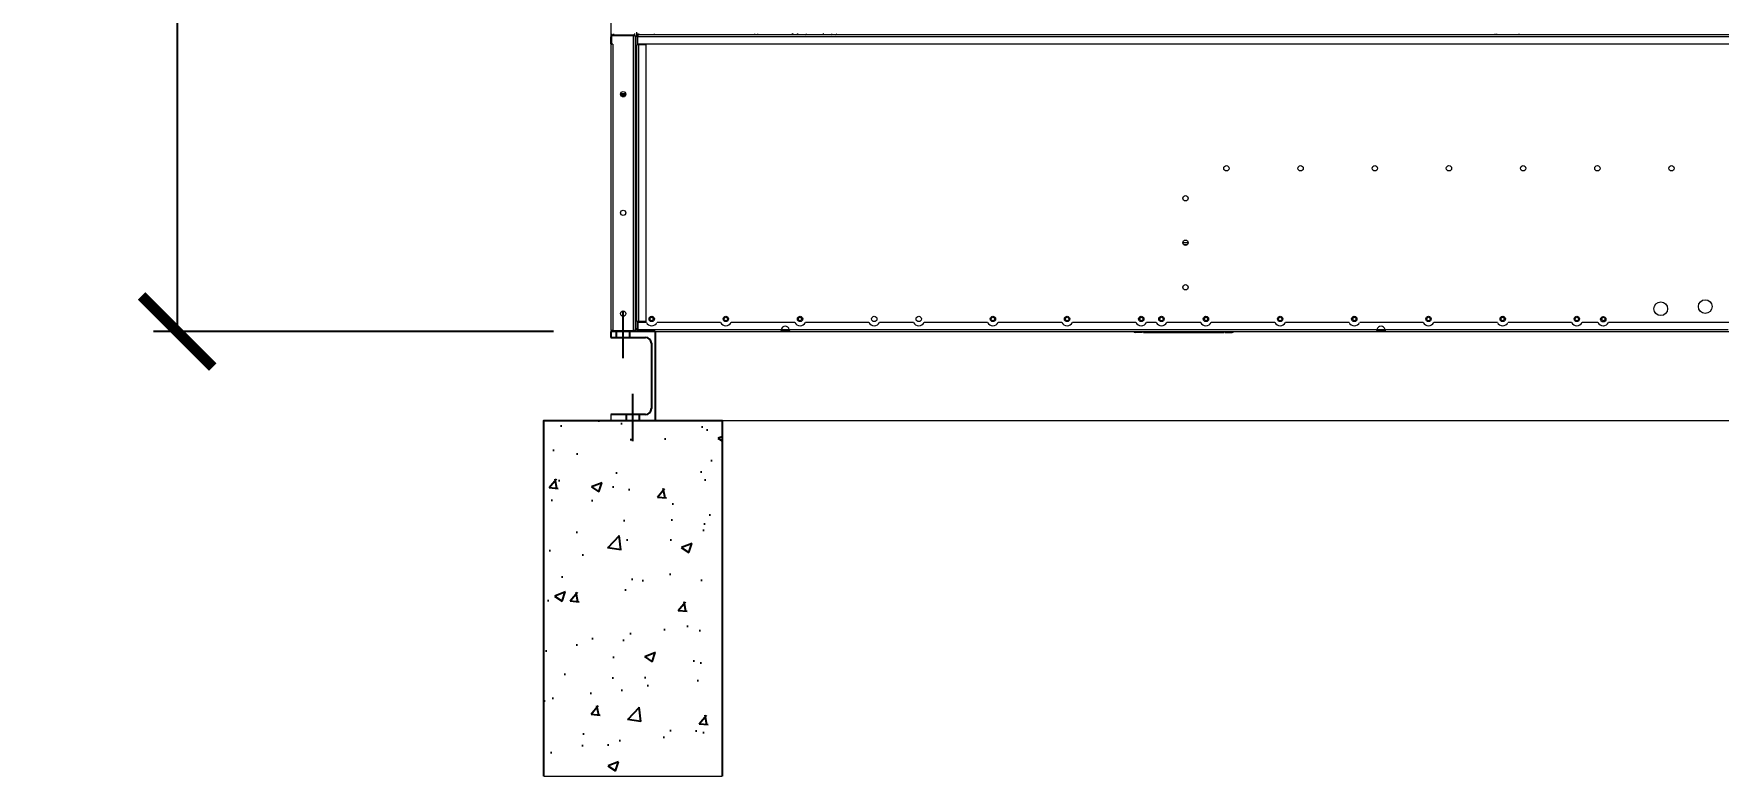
# Model space of a CAD drawing. Header units: millimetres. Extents: x 3347 to 35460, y 2813 to 25521.
# Drawn here: x 22986 to 25824, y 9870 to 11122 of the extents above; entities that cross this region are included whole.
import ezdxf

# ---------------------------------------------------------------- set-up
doc = ezdxf.new("R2010")
doc.units = ezdxf.units.MM
doc.linetypes.add('CENTERX2', pattern=[4, 2.5, -0.5, 0.5, -0.5])
doc.layers.add('냉각탑_dim', color=1, linetype='Continuous')
doc.styles.add('HY울릉도L', font='')
doc.styles.get('HY울릉도L').set_extended_font_data('HY울릉도L')
doc.dimstyles.new('성지DIM', dxfattribs={"dimtxt": 3.5, "dimasz": 3, "dimexe": 1, "dimexo": 2.5, "dimgap": 2, "dimtad": 1, "dimdec": 0, "dimzin": 3, "dimdsep": 46, "dimtxsty": 'HY울릉도L', "dimblk": 'ARCHTICK', "dimcen": -2, "dimclrd": 256, "dimclre": 256, "dimclrt": 7, "dimadec": 0, "dimazin": 0, "dimtfac": 1, "dimtdec": 0, "dimtofl": 0, "dimtmove": 0, "dimatfit": 3, "dimfxl": 1, "dimtolj": 1, "dimtzin": 0, "dimlwe": -1, "dimarcsym": 0})

# ---------------------------------------------------------------- blocks, each defined once
blk = doc.blocks.new('_ArchTick')
at = {"color": 0, "linetype": 'ByBlock', "const_width": 0.15}
blk.add_lwpolyline([(-0.5, -0.5), (0.5, 0.5)], dxfattribs=at)
blk = doc.blocks.new('*D536')
at = {"layer": 'Defpoints', "color": 0, "transparency": 16777216}
for p in [(23961.3, 14220.3), (23227.4, 10620.3), (23961.3, 10620.3)]:
    blk.add_point(p, dxfattribs=at)
at = {"layer": '냉각탑_dim', "transparency": 16777216}
for p, q in [((23861.3, 14220.3), (23187.4, 14220.3)), ((23861.3, 10620.3), (23187.4, 10620.3))]:
    blk.add_line(p, q, dxfattribs=at)
at = {"layer": '냉각탑_dim', "lineweight": -2, "transparency": 16777216}
blk.add_line((23227.4, 14220.3), (23227.4, 10620.3), dxfattribs=at)
at = {"layer": '냉각탑_dim', "lineweight": -2, "transparency": 16777216, "xscale": 120, "yscale": 120, "zscale": 120}
for p, rotation in [((23227.4, 14220.3), 90), ((23227.4, 10620.3), 270)]:
    blk.add_blockref('_ArchTick', p, dxfattribs=dict(at, rotation=rotation))
at = {"layer": '냉각탑_dim', "color": 7, "transparency": 16777216, "insert": (23077.4, 12420.3), "char_height": 140, "attachment_point": 5, "rotation": 90, "style": 'HY울릉도L'}
blk.add_mtext('\\A1;3600', dxfattribs=at)
blk = doc.blocks.new('2')
at = {"color": 7, "lineweight": 20, "ltscale": 0.44375}
blk.add_line((23957.9, 12086.5), (23957.9, 11021.5), dxfattribs=at)
at = {"color": 7, "lineweight": 20, "ltscale": 0.004833}
for p, q in [((23957.9, 11105.3), (23957.9, 11116.9)), ((24003.6, 11105.3), (24003.6, 11116.9)), ((24016.9, 11103.3), (24005.3, 11103.3)), ((24003.6, 10635.3), (24003.6, 10623.7)), ((24016.9, 10637.3), (24005.3, 10637.3)), ((24853.4, 10618.3), (24841.8, 10618.3)), ((24993.4, 10618.3), (25005, 10618.3))]:
    blk.add_line(p, q, dxfattribs=at)
at = {"color": 7, "lineweight": 20, "ltscale": 0.000833333}
for p, q in [((23959.9, 11105.3), (23957.9, 11105.3)), ((23959.9, 11104.5), (23957.9, 11104.5)), ((23957.9, 11104.5), (23959.9, 11104.5)), ((24003.9, 11103.3), (24001.9, 11103.3)), ((24003.9, 11103.3), (24003.9, 11105.3)), ((24005.3, 11122.3), (24005.3, 11120.3)), ((24005.3, 11105.3), (24005.3, 11103.3)), ((24031.9, 11120.3), (24031.9, 11122.3)), ((24001.9, 10767.1), (23999.9, 10767.1)), ((24001.9, 10765.3), (23999.9, 10765.3)), ((24005.3, 10637.3), (24005.3, 10635.3)), ((24245.2, 10622.3), (24245.2, 10620.3)), ((24258.7, 10622.3), (24258.7, 10620.3)), ((24853.4, 10618.3), (24853.4, 10620.3)), ((24993.4, 10618.3), (24993.4, 10620.3)), ((25249.2, 10622.3), (25249.2, 10620.3)), ((25262.7, 10622.3), (25262.7, 10620.3))]:
    blk.add_line(p, q, dxfattribs=at)
at = {"color": 7, "lineweight": 20, "ltscale": 0.201042}
for p, q in [((23957.9, 11104.5), (23957.9, 10622)), ((23961.3, 11104.5), (23961.3, 10622))]:
    blk.add_line(p, q, dxfattribs=at)
at = {"color": 7, "lineweight": 20, "ltscale": 0.000958937}
blk.add_line((23959.9, 11120), (23959.9, 11122.3), dxfattribs=at)
at = {"color": 7, "lineweight": 20, "ltscale": 0.005875}
for p, q in [((23959.9, 11104.5), (23959.9, 11118.6)), ((24001.9, 11117.4), (24001.9, 11103.3)), ((24001.9, 10637.3), (24001.9, 10623.2))]:
    blk.add_line(p, q, dxfattribs=at)
at = {"color": 7, "lineweight": 20, "ltscale": 0.01525}
for p, q in [((23996.5, 11118.6), (23959.9, 11118.6)), ((23996.5, 10620.3), (23959.9, 10620.3))]:
    blk.add_line(p, q, dxfattribs=at)
at = {"color": 7, "lineweight": 20, "ltscale": 0.000583333}
blk.add_line((23961.3, 11104.5), (23959.9, 11104.5), dxfattribs=at)
at = {"color": 7, "lineweight": 20, "ltscale": 0.014667}
for p, q in [((23961.3, 11120.3), (23996.5, 11120.3)), ((23961.3, 10622), (23996.5, 10622))]:
    blk.add_line(p, q, dxfattribs=at)
at = {"color": 7, "lineweight": 20, "ltscale": 0.000834157}
blk.add_line((23963.3, 11120.3), (23963.3, 11122.3), dxfattribs=at)
at = {"color": 7, "lineweight": 20, "ltscale": 0.000708334}
blk.add_line((23996.5, 11118.6), (23996.5, 11120.3), dxfattribs=at)
at = {"color": 7, "lineweight": 20, "ltscale": 0.001131}
for p, q in [((23999.3, 11118.6), (23996.5, 11118.6)), ((23999.3, 10622), (23996.5, 10622))]:
    blk.add_line(p, q, dxfattribs=at)
at = {"color": 7, "lineweight": 20, "ltscale": 0.206917}
blk.add_line((23996.5, 10622), (23996.5, 11118.6), dxfattribs=at)
at = {"color": 7, "lineweight": 20, "ltscale": 0.000414935}
for p, q in [((23998.2, 11118.6), (23998.9, 11119.3)), ((24000.9, 10773.3), (24000.2, 10774)), ((23998.2, 10622), (23998.9, 10621.3))]:
    blk.add_line(p, q, dxfattribs=at)
at = {"color": 7, "lineweight": 20, "ltscale": 0.00126}
blk.add_line((23998.5, 11119.7), (23998.5, 11122.7), dxfattribs=at)
at = {"color": 7, "lineweight": 20, "ltscale": 2.54818e-05}
blk.add_line((23999.9, 11117), (23999.9, 11116.9), dxfattribs=at)
at = {"color": 7, "lineweight": 20, "ltscale": 0.2055}
blk.add_line((23999.9, 10623.7), (23999.9, 11116.9), dxfattribs=at)
at = {"color": 7, "lineweight": 20, "ltscale": 0.002815}
blk.add_line((24001.9, 11118.3), (24001.9, 11125.1), dxfattribs=at)
at = {"color": 7, "lineweight": 20, "ltscale": 0.000708333}
for p, q in [((24003.6, 11118.3), (24001.9, 11118.3)), ((24003.6, 11117.4), (24001.9, 11117.4)), ((23959.9, 10622), (23959.9, 10620.3)), ((23996.5, 10622), (23996.5, 10620.3)), ((24003.6, 10623.2), (24001.9, 10623.2)), ((24003.6, 10622.3), (24001.9, 10622.3))]:
    blk.add_line(p, q, dxfattribs=at)
at = {"color": 7, "lineweight": 20, "ltscale": 0.000375}
for p, q in [((24001.9, 11117.4), (24001.9, 11118.3)), ((24001.9, 10623.2), (24001.9, 10622.3))]:
    blk.add_line(p, q, dxfattribs=at)
at = {"color": 7, "lineweight": 20, "ltscale": 0.001417}
for p, q in [((24005.3, 11103.3), (24001.9, 11103.3)), ((24003.6, 11120.3), (24003.6, 11116.9)), ((23961.3, 10622), (23957.9, 10622)), ((24005.3, 10637.3), (24001.9, 10637.3)), ((24003.6, 10620.3), (24003.6, 10623.7))]:
    blk.add_line(p, q, dxfattribs=at)
at = {"color": 7, "lineweight": 20, "ltscale": 0.194167}
for p, q in [((24001.9, 10637.3), (24001.9, 11103.3)), ((24005.3, 10637.3), (24005.3, 11103.3)), ((24016.9, 11103.3), (24016.9, 10637.3))]:
    blk.add_line(p, q, dxfattribs=at)
at = {"color": 7, "lineweight": 20}
for p, q in [((28112.2, 11120.3), (24003.6, 11120.3)), ((28112.2, 11116.9), (24003.6, 11116.9)), ((24826.4, 11105.3), (26775.4, 11105.3)), ((24035.5, 10620.3), (28080.3, 10620.3))]:
    blk.add_line(p, q, dxfattribs=at)
at = {"color": 7, "lineweight": 20, "ltscale": 0.307}
blk.add_line((24003.6, 11105.3), (24826.4, 11105.3), dxfattribs=at)
at = {"color": 7, "lineweight": 20, "ltscale": 0.000881921}
blk.add_line((24003.9, 11120.3), (24003.9, 11122.4), dxfattribs=at)
at = {"color": 7, "lineweight": 20, "ltscale": 0.00083243}
for p, q in [((24200.7, 11120.3), (24200.7, 11122.3)), ((24200.8, 11120.3), (24200.8, 11122.3)), ((24206, 11120.3), (24206, 11122.3))]:
    blk.add_line(p, q, dxfattribs=at)
at = {"color": 7, "lineweight": 20, "ltscale": 0.00121}
for p, q in [((24264.8, 11122.3), (24262.7, 11120.3)), ((24266.1, 11122.3), (24264, 11120.3)), ((24273.6, 11122.3), (24271.5, 11120.3)), ((24285.8, 11120.3), (24287.9, 11122.3)), ((24316.9, 11122.3), (24314.8, 11120.3)), ((24329, 11120.3), (24331.1, 11122.3)), ((24336.6, 11120.3), (24338.7, 11122.3))]:
    blk.add_line(p, q, dxfattribs=at)
at = {"color": 7, "lineweight": 20, "ltscale": 0.000832431}
for p, q in [((25448.2, 11120.3), (25448.2, 11122.3)), ((25451, 11120.3), (25451, 11122.3))]:
    blk.add_line(p, q, dxfattribs=at)
at = {"color": 7, "lineweight": 20, "ltscale": 0.000833334}
for p, q in [((25488.2, 11122.3), (25488.2, 11120.3)), ((24003.9, 10635.3), (24003.9, 10637.3))]:
    blk.add_line(p, q, dxfattribs=at)
at = {"color": 7, "lineweight": 20, "ltscale": 0.003735}
blk.add_line((23983.4, 11019.9), (23974.5, 11019.9), dxfattribs=at)
at = {"color": 7, "lineweight": 20, "ltscale": 0.003614}
blk.add_line((23974.6, 11021.5), (23983.3, 11021.5), dxfattribs=at)
at = {"color": 7, "lineweight": 20, "ltscale": 0.003172}
blk.add_line((23982.7, 11017.9), (23975.1, 11017.9), dxfattribs=at)
at = {"color": 7, "lineweight": 20, "ltscale": 0.001718}
blk.add_line((23976.9, 11016.3), (23981, 11016.3), dxfattribs=at)
at = {"color": 7, "lineweight": 20, "ltscale": 0.053167}
blk.add_line((23999.9, 10835.1), (23999.9, 10962.7), dxfattribs=at)
at = {"color": 7, "lineweight": 20, "ltscale": 0.000833118}
blk.add_line((23999.9, 10962.7), (24001.9, 10962.7), dxfattribs=at)
at = {"color": 7, "lineweight": 20, "ltscale": 0.000833254}
blk.add_line((24001.9, 10835.1), (23999.9, 10835.1), dxfattribs=at)
at = {"color": 7, "lineweight": 20, "ltscale": 0.000547189}
blk.add_line((24001.3, 10774), (23999.9, 10774), dxfattribs=at)
at = {"color": 7, "lineweight": 20, "ltscale": 0.000834193}
blk.add_line((23999.9, 10770.3), (24001.9, 10770.3), dxfattribs=at)
at = {"color": 7, "lineweight": 20, "ltscale": 0.000832799}
blk.add_line((23999.9, 10765.3), (24001.9, 10765.3), dxfattribs=at)
at = {"color": 7, "lineweight": 20, "ltscale": 0.003726}
blk.add_line((24922, 10770.3), (24930.9, 10770.3), dxfattribs=at)
at = {"color": 7, "lineweight": 20, "ltscale": 0.002875}
blk.add_line((24923, 10766.9), (24929.9, 10766.9), dxfattribs=at)
at = {"color": 1, "linetype": 'CENTERX2', "ltscale": 50}
blk.add_line((23978.9, 10575.3), (23978.9, 10655.3), dxfattribs=at)
at = {"lineweight": 20}
blk.add_line((24030.9, 10620.3), (23957.9, 10620.3), dxfattribs=at)
at = {"color": 7, "lineweight": 25, "ltscale": 0.008333}
blk.add_line((23957.9, 10620.3), (23957.9, 10610.3), dxfattribs=at)
at = {"color": 7, "lineweight": 25, "ltscale": 0.125}
for p, q in [((24032.9, 10620.3), (23957.9, 10620.3)), ((23957.9, 10470.3), (24032.9, 10470.3))]:
    blk.add_line(p, q, dxfattribs=at)
at = {"color": 7, "lineweight": 20, "ltscale": 0.280701}
blk.add_line((23959.3, 10620.3), (23994.5, 10620.3), dxfattribs=at)
for p, q in [((23967.9, 10610.3), (23967.9, 10620.3)), ((23989.9, 10610.3), (23989.9, 10620.3)), ((23984.4, 10470.3), (23984.4, 10480.3)), ((24006.4, 10470.3), (24006.4, 10480.3))]:
    blk.add_line(p, q)
at = {"color": 7, "lineweight": 20, "ltscale": 0.002932}
blk.add_line((23996.6, 10620.3), (24003.6, 10620.3), dxfattribs=at)
at = {"color": 7, "lineweight": 20, "ltscale": 0.000834328}
blk.add_line((23999.9, 10625.3), (24001.9, 10625.3), dxfattribs=at)
at = {"color": 7, "lineweight": 20, "ltscale": 2.38284e-05}
blk.add_line((23999.9, 10623.6), (23999.9, 10623.7), dxfattribs=at)
at = {"color": 7, "lineweight": 20, "ltscale": 0.000837638}
blk.add_line((24001.9, 10623.5), (23999.9, 10623.5), dxfattribs=at)
at = {"color": 7, "lineweight": 20, "ltscale": 0.000128159}
blk.add_line((24002.2, 10637.3), (24001.9, 10637.3), dxfattribs=at)
at = {"color": 7, "lineweight": 20, "ltscale": 0.005987}
blk.add_line((24018, 10635.3), (24003.6, 10635.3), dxfattribs=at)
at = {"color": 7, "lineweight": 20, "ltscale": 0.100609}
blk.add_line((24003.6, 10623.7), (24245.1, 10623.7), dxfattribs=at)
at = {"color": 7, "lineweight": 20, "ltscale": 0.100651}
blk.add_line((24003.6, 10620.3), (24245.2, 10620.3), dxfattribs=at)
at = {"color": 7, "lineweight": 20, "ltscale": 0.004083}
blk.add_line((24025.7, 10620.3), (24035.5, 10620.3), dxfattribs=at)
at = {"ltscale": 25}
blk.add_line((24032.9, 10620.3), (24032.9, 10470.3), dxfattribs=at)
at = {"color": 7, "lineweight": 20, "ltscale": 0.044641}
for p, q in [((24143, 10635.3), (24035.9, 10635.3)), ((24268, 10635.3), (24160.9, 10635.3)), ((24393, 10635.3), (24285.9, 10635.3)), ((24593, 10635.3), (24485.9, 10635.3)), ((24718, 10635.3), (24610.9, 10635.3)), ((24843, 10635.3), (24735.9, 10635.3)), ((25077, 10635.3), (24969.9, 10635.3)), ((25202, 10635.3), (25094.9, 10635.3)), ((25327, 10635.3), (25219.9, 10635.3)), ((25452, 10635.3), (25344.9, 10635.3)), ((25577, 10635.3), (25469.9, 10635.3))]:
    blk.add_line(p, q, dxfattribs=at)
at = {"color": 7, "lineweight": 20, "ltscale": 0.005698}
for p, q in [((24245.1, 10623.7), (24258.8, 10623.7)), ((25249.1, 10623.7), (25262.8, 10623.7))]:
    blk.add_line(p, q, dxfattribs=at)
at = {"color": 7, "lineweight": 20, "ltscale": 0.005614}
for p, q in [((24245.2, 10622.3), (24258.7, 10622.3)), ((24245.2, 10620.3), (24258.7, 10620.3)), ((25249.2, 10622.3), (25262.7, 10622.3)), ((25249.2, 10620.3), (25262.7, 10620.3))]:
    blk.add_line(p, q, dxfattribs=at)
at = {"color": 7, "lineweight": 20, "ltscale": 0.412719}
blk.add_line((24258.7, 10620.3), (25249.2, 10620.3), dxfattribs=at)
at = {"color": 7, "lineweight": 20, "ltscale": 0.412635}
blk.add_line((24258.8, 10623.7), (25249.1, 10623.7), dxfattribs=at)
at = {"color": 7, "lineweight": 20, "ltscale": 0.023808}
for p, q in [((24468, 10635.3), (24410.9, 10635.3)), ((24952, 10635.3), (24894.9, 10635.3))]:
    blk.add_line(p, q, dxfattribs=at)
at = {"color": 7, "lineweight": 20, "ltscale": 0.000833651}
for p, q in [((24855.4, 10618.3), (24855.4, 10620.3)), ((24991.4, 10618.3), (24991.4, 10620.3))]:
    blk.add_line(p, q, dxfattribs=at)
at = {"color": 7, "lineweight": 20, "ltscale": 0.056667}
blk.add_line((24855.4, 10618.3), (24991.4, 10618.3), dxfattribs=at)
at = {"color": 7, "lineweight": 20, "ltscale": 0.006725}
blk.add_line((24877, 10635.3), (24860.9, 10635.3), dxfattribs=at)
at = {"color": 7, "lineweight": 20, "ltscale": 0.17433}
blk.add_line((25262.7, 10620.3), (25681.1, 10620.3), dxfattribs=at)
at = {"color": 7, "lineweight": 20, "ltscale": 0.171731}
blk.add_line((25262.8, 10623.7), (25840.9, 10623.7), dxfattribs=at)
at = {"color": 7, "lineweight": 20, "ltscale": 0.0111}
blk.add_line((25621.5, 10635.3), (25594.9, 10635.3), dxfattribs=at)
at = {"color": 7, "lineweight": 20, "ltscale": 1.93507e-05}
blk.add_line((25630.4, 10629.8), (25630.5, 10629.8), dxfattribs=at)
at = {"color": 7, "lineweight": 20, "ltscale": 0.007604}
for p, q in [((25657.6, 10635.3), (25639.4, 10635.3)), ((25876.5, 10635.3), (25657.6, 10635.3))]:
    blk.add_line(p, q, dxfattribs=at)
at = {"color": 7, "lineweight": 20, "ltscale": 0.008888}
blk.add_line((25716.5, 10620.3), (25737.8, 10620.3), dxfattribs=at)
at = {"color": 7, "lineweight": 20, "ltscale": 0.006961}
blk.add_line((25793.8, 10620.3), (25810.5, 10620.3), dxfattribs=at)
at = {"color": 7, "lineweight": 25, "ltscale": 0.05125}
for p, q in [((23957.9, 10610.3), (24016.4, 10610.3)), ((24016.4, 10480.3), (23957.9, 10480.3))]:
    blk.add_line(p, q, dxfattribs=at)
at = {"color": 7, "lineweight": 25, "ltscale": 0.091667}
blk.add_line((24026.4, 10600.3), (24026.4, 10490.3), dxfattribs=at)
at = {"color": 7, "lineweight": 15, "ltscale": 0.0625}
blk.add_line((23957.9, 10480.3), (23957.9, 10470.3), dxfattribs=at)
at = {"lineweight": 5}
blk.add_line((24032.9, 10470.3), (28082.9, 10470.3), dxfattribs=at)
at = {"color": 7, "lineweight": 20}
for centre, radius in [((23978.9, 11020.3), 4.5), ((24995.4, 10895.3), 4.5), ((25120.4, 10895.3), 4.5), ((25245.4, 10895.3), 4.5), ((25370.4, 10895.3), 4.5), ((25495.4, 10895.3), 4.5), ((25620.4, 10895.3), 4.5), ((25745.4, 10895.3), 4.5), ((24926.4, 10844.8), 4.5), ((23978.9, 10820.3), 4.5), ((24926.4, 10769.8), 4.5), ((24926.4, 10694.8), 4.5), ((25802.1, 10662.2), 11.5), ((23978.9, 10650.3), 4.5), ((24026.9, 10641.3), 4.5), ((24151.9, 10641.3), 4.5), ((24276.9, 10641.3), 4.5), ((24401.9, 10641.3), 4.5), ((24476.9, 10641.3), 4.5), ((24601.9, 10641.3), 4.5), ((24726.9, 10641.3), 4.5), ((24851.9, 10641.3), 4.5), ((24885.9, 10641.3), 4.5), ((24960.9, 10641.3), 4.5), ((25085.9, 10641.3), 4.5), ((25210.9, 10641.3), 4.5), ((25335.9, 10641.3), 4.5), ((25460.9, 10641.3), 4.5), ((25585.9, 10641.3), 4.5), ((25630.4, 10640.8), 4.5), ((25727.2, 10658.6), 11.5), ((24026.9, 10641.3), 3), ((24151.9, 10641.3), 3), ((24276.9, 10641.3), 3), ((24601.9, 10641.3), 3), ((24726.9, 10641.3), 3), ((24851.9, 10641.3), 3), ((24885.9, 10641.3), 3), ((24960.9, 10641.3), 3), ((25085.9, 10641.3), 3), ((25210.9, 10641.3), 3), ((25335.9, 10641.3), 3), ((25460.9, 10641.3), 3), ((25585.9, 10641.3), 3), ((25630.4, 10641.3), 3)]:
    blk.add_circle(centre, radius, dxfattribs=at)
for centre, radius, start, end in [((23961.3, 11116.9), 3.4, 90, 180), ((23996.5, 11116.9), 3.4, 0, 90), ((23959.1, 11022.7), 1.2, 180, 180.7349), ((23959.1, 11015.1), 1.2, 179.2651, 180), ((23998.5, 10775.7), 3.4, 294.3157, 359.0524), ((23961.3, 10623.7), 3.4, 210, 245.6841), ((23996.5, 10623.7), 3.4, 270, 0), ((24005.3, 10623.7), 3.4, 204.3161, 239.9997), ((24026.9, 10639.8), 10, 206.7437, 333.2563), ((24151.9, 10639.8), 10, 206.7437, 333.2563), ((24261.5, 10621.4), 16.6, 171.9124, 179.4428), ((24251.9, 10622.2), 7, 12.3734, 167.6266), ((24242.4, 10621.4), 16.6, 0.5572, 8.0877), ((24276.9, 10639.8), 10, 206.7437, 333.2563), ((24401.9, 10639.8), 10, 206.7437, 333.2563), ((24476.9, 10639.8), 10, 206.7437, 333.2563), ((24601.9, 10639.8), 10, 206.7437, 333.2563), ((24726.9, 10639.8), 10, 206.7437, 333.2563), ((24841.8, 10621.7), 3.4, 204.3017, 270), ((24841.8, 10621.7), 1.4, 268.112, 270), ((24851.9, 10639.8), 10, 206.7437, 333.2563), ((24885.9, 10639.8), 10, 206.7437, 333.2563), ((24960.9, 10639.8), 10, 206.7437, 333.2563), ((25005, 10621.7), 3.4, 270, 335.6983), ((25005, 10621.7), 1.4, 270, 271.888), ((25085.9, 10639.8), 10, 206.7437, 333.2563), ((25210.9, 10639.8), 10, 206.7437, 333.2563), ((25265.5, 10621.4), 16.6, 171.9124, 179.4428), ((25255.9, 10622.2), 7, 12.3734, 167.6266), ((25246.4, 10621.4), 16.6, 0.5572, 8.0877), ((25335.9, 10639.8), 10, 206.7437, 333.2563), ((25460.9, 10639.8), 10, 206.7437, 333.2563), ((25585.9, 10639.8), 10, 206.7437, 333.2563), ((25630.4, 10639.8), 10, 206.7437, 333.2563), ((25630.4, 10640.3), 4.5, 3.185, 176.8155)]:
    blk.add_arc(centre, radius, start, end, dxfattribs=at)
at = {"color": 7, "lineweight": 25}
for centre, start, end in [((24016.4, 10600.3), 0, 90), ((24016.4, 10490.3), 270, 0)]:
    blk.add_arc(centre, 10, start, end, dxfattribs=at)
at = {"color": 7, "lineweight": 20}
for points in [[(23999.3, 11118.6), (23999.5, 11118.3), (23999.7, 11117.9), (23999.9, 11117.6), (23999.9, 11117.2), (23999.9, 11116.9)], [(24001.3, 10774), (24001.5, 10774.3), (24001.7, 10774.7), (24001.9, 10775), (24001.9, 10775.3), (24001.9, 10775.7)], [(23999.3, 10622), (23999.5, 10622.3), (23999.7, 10622.7), (23999.9, 10623), (23999.9, 10623.4), (23999.9, 10623.7)], [(24245.2, 10622.3), (24245.1, 10622.3), (24245.1, 10622.3), (24245, 10622.4), (24245, 10622.4), (24245, 10622.5)], [(24258.9, 10622.5), (24258.9, 10622.4), (24258.8, 10622.4), (24258.8, 10622.3), (24258.7, 10622.3), (24258.7, 10622.3)], [(25249.2, 10622.3), (25249.1, 10622.3), (25249.1, 10622.3), (25249, 10622.4), (25249, 10622.4), (25249, 10622.5)], [(25262.9, 10622.5), (25262.9, 10622.4), (25262.8, 10622.4), (25262.8, 10622.3), (25262.7, 10622.3), (25262.7, 10622.3)]]:
    blk.add_open_spline(points, degree=5, dxfattribs=at)
for points, knots in [([(23999.9, 10962.7), (23999.9, 10962.6), (24000, 10962.5), (24000, 10962.4), (24000.3, 10962.2), (24000.8, 10961.9), (24001.1, 10961.8), (24001.5, 10961.6), (24001.9, 10961.5)], [0, 0, 0, 0, 0, 0, 2.033975, 2.033975, 2.033975, 5.485293, 5.485293, 5.485293, 5.485293, 5.485293, 5.485293]), ([(24245.2, 10620.3), (24245.1, 10620.3), (24245.1, 10620.4), (24245, 10620.5), (24245, 10620.7), (24244.9, 10621.1), (24244.9, 10621.2), (24244.9, 10621.4), (24244.9, 10621.5)], [0, 0, 0, 0, 0, 0, 3.009, 3.009, 3.009, 4.870321, 4.870321, 4.870321, 4.870321, 4.870321, 4.870321]), ([(24258.9, 10621.5), (24258.9, 10621.2), (24258.9, 10620.9), (24258.9, 10620.6), (24258.8, 10620.4), (24258.7, 10620.3), (24258.7, 10620.3), (24258.7, 10620.3), (24258.7, 10620.3)], [0, 0, 0, 0, 0, 0, 3.956241, 3.956241, 3.956241, 4.866694, 4.866694, 4.866694, 4.866694, 4.866694, 4.866694]), ([(25249.2, 10620.3), (25249.1, 10620.3), (25249.1, 10620.4), (25249, 10620.5), (25249, 10620.7), (25248.9, 10621.1), (25248.9, 10621.2), (25248.9, 10621.4), (25248.9, 10621.5)], [0, 0, 0, 0, 0, 0, 3.009, 3.009, 3.009, 4.870321, 4.870321, 4.870321, 4.870321, 4.870321, 4.870321]), ([(25262.9, 10621.5), (25262.9, 10621.2), (25262.9, 10620.9), (25262.9, 10620.6), (25262.8, 10620.4), (25262.7, 10620.3), (25262.7, 10620.3), (25262.7, 10620.3), (25262.7, 10620.3)], [0, 0, 0, 0, 0, 0, 3.956241, 3.956241, 3.956241, 4.866694, 4.866694, 4.866694, 4.866694, 4.866694, 4.866694])]:
    blk.add_open_spline(points, degree=5, knots=knots, dxfattribs=at)

msp = doc.modelspace()

# ---------------------------------------------------------------- hatches: boundary and pattern name
h = msp.add_hatch()
h.set_pattern_fill('AR-CONC', color=4)
h.set_pattern_definition([(50, (-937186.73, -200869.19), (182.18467, -15.939086), [19.05, -209.55]), (355, (-937186.73, -200869.19), (-35.24342, 191.056845), [15.24, -167.640584]), (100.451445, (-937171.55, -200870.52), (146.941247, 175.117752), [16.19001, -178.090245]), (46.1842, (-937186.73, -200818.39), (271.07904, -42.04233), [28.575, -314.325]), (96.635558, (-937164.14, -200821.9), (237.404134, 247.426125), [24.28502, -267.13561]), (351.18415, (-937186.73, -200818.4), (237.404134, 247.426125), [22.85997, -251.45973]), (21, (-937161.33, -200831.09), (151.614391, -102.265198), [19.05, -209.55]), (326, (-937161.33, -200831.09), (61.80203, 184.187966), [15.24, -167.64]), (71.451445, (-937148.7, -200839.61), (213.41642, 81.92277), [16.19001, -178.089938]), (37.5, (-937186.734, -200869.19), (3.0886033, 84.555039), [0, -165.608, 0, -170.18, 0, -168.275]), (7.5, (-937186.73, -200869.19), (66.8196625, 100.180575), [0, -97.028, 0, -161.798, 0, -64.135]), (327.5, (-937243.376, -200869.19), (135.590595, -5.728744), [0, -63.5, 0, -198.12, 0, -262.89]), (317.5, (-937268.78, -200869.19), (148.129181, 25.426491), [0, -82.55, 0, -131.572, 0, -186.69])])
h.paths.add_polyline_path([(24145.4, 10470.3), (23845.4, 10470.3), (23845.4, 9870.3), (24145.4, 9870.3)])

# ---------------------------------------------------------------- linework, layer by layer
at = {"color": 1, "linetype": 'CENTERX2', "ltscale": 50}
msp.add_line((23995.4, 10435.3), (23995.4, 10515.3), dxfattribs=at)
at = {"lineweight": 5}
msp.add_line((23845.4, 9870.3), (24145.4, 9870.3), dxfattribs=at)
at = {"ltscale": 500, "elevation": 0}
msp.add_lwpolyline([(23845.4, 9870.3), (23845.4, 10470.3), (24145.4, 10470.3), (24145.4, 9870.3)], dxfattribs=at)

# ---------------------------------------------------------------- block references
msp.add_blockref('2', (0, 0))

# ---------------------------------------------------------------- dimensions: what is measured, and where the dimension line sits
at = {"layer": '냉각탑_dim'}
dim = msp.add_linear_dim(base=(23227.4, 10620.3), p1=(23961.3, 14220.3), p2=(23961.3, 10620.3), angle=90, dimstyle='성지DIM', override={"dimscale": 40}, dxfattribs=at)
dim.commit()
dim.dimension.update_dxf_attribs({"geometry": '*D536', "text_midpoint": (23077.4, 12420.3)})

doc.saveas('drawing.dxf')
